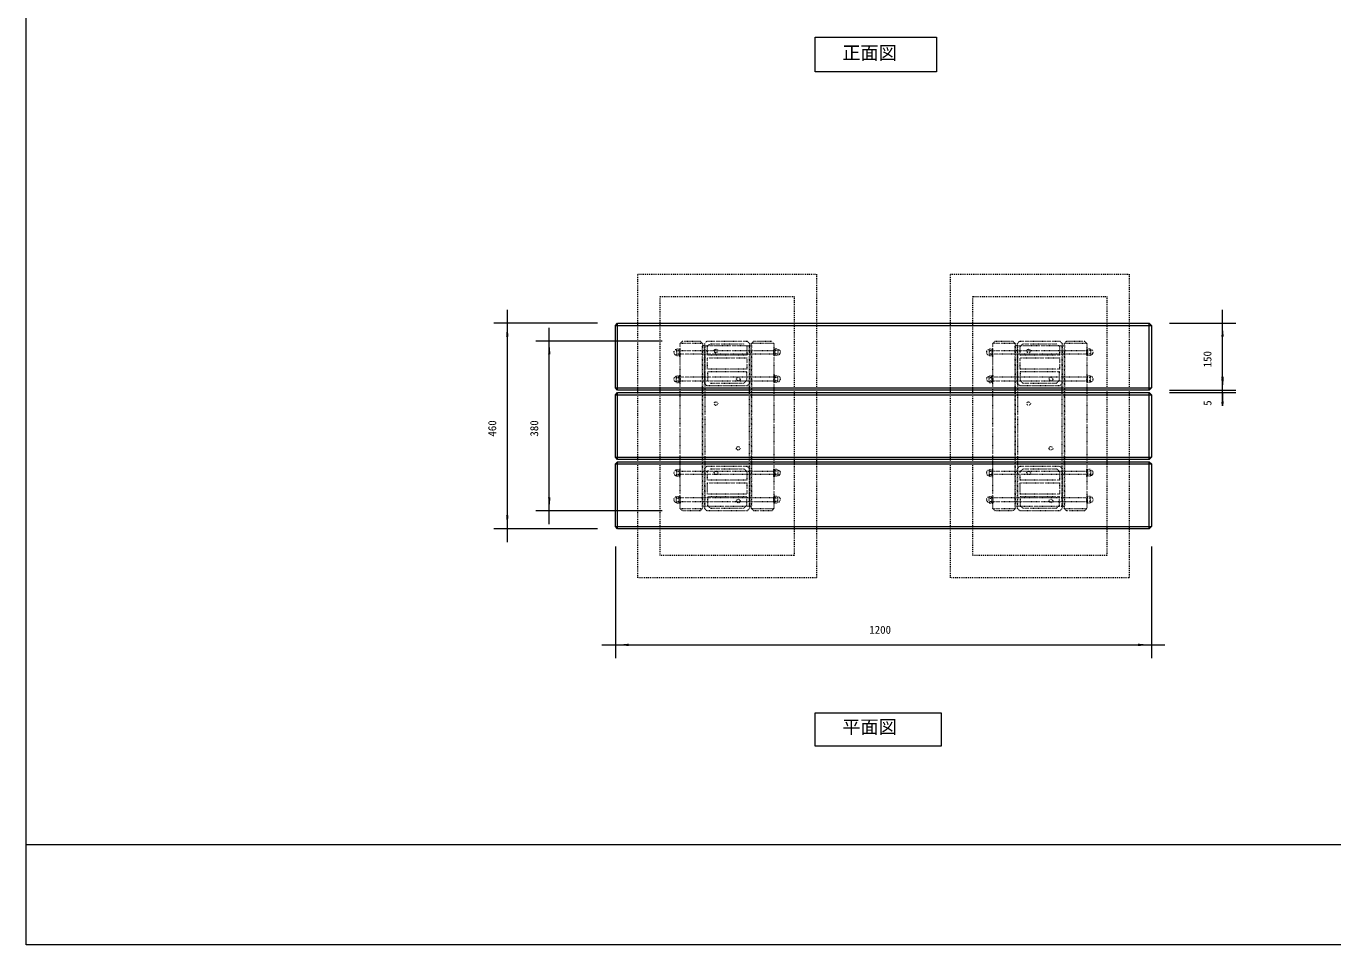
# Model space of a CAD drawing. Units: millimetres, scale not verified. Extents: x -2925 to 2925, y -2062 to 2062.
# Drawn here: x -2925 to 0, y -2062 to -6 of the extents above; entities that cross this region are included whole.
import ezdxf
from ezdxf.enums import TextEntityAlignment as Align

# ---------------------------------------------------------------- set-up
doc = ezdxf.new("R2010")
doc.units = ezdxf.units.MM
doc.header["$LTSCALE"] = 10
doc.linetypes.add('USER1', pattern=[0.416641, 0.208282, -0.208359])
doc.linetypes.add('USER5', pattern=[0.208282, 0.069427, -0.138855])
doc.layers.add('0-1_IMPORTED', color=30, linetype='Continuous', lineweight=18)
doc.styles.add('ＭＳ ゴシック', font='')
doc.styles.get('ＭＳ ゴシック').set_extended_font_data('MS Gothic')

msp = doc.modelspace()

# ---------------------------------------------------------------- linework, layer by layer
at = {"layer": '0-1_IMPORTED', "color": 1}
for p, q in [((-1848, -641), (-1848, -671)), ((-247, -671), (-247, -641)), ((-1646, -671), (-1878, -671)), ((-1848, -671), (-1848, -1131)), ((-366, -671), (-217, -671)), ((-247, -821), (-247, -671)), ((-1754, -711), (-1754, -681)), ((-1501, -711), (-1784, -711)), ((-1754, -1091), (-1754, -711)), ((-247, -821), (-247, -791)), ((-366, -821), (-217, -821)), ((-366, -821), (-217, -821)), ((-366, -826), (-217, -826)), ((-247, -851), (-247, -821)), ((-247, -826), (-247, -821)), ((-247, -856), (-247, -826)), ((-247, -826), (-247, -855.87)), ((-1501, -1091), (-1784, -1091)), ((-1754, -1121), (-1754, -1091)), ((-1646, -1131), (-1878, -1131)), ((-1848, -1131), (-1848, -1161)), ((-1606, -1171), (-1606, -1421)), ((-406, -1171), (-406, -1421)), ((-1636, -1391), (-1606, -1391)), ((-1606, -1391), (-406, -1391)), ((-406, -1391), (-376, -1391))]:
    msp.add_line(p, q, dxfattribs=at)
at = {"layer": '0-1_IMPORTED'}
for p, q in [((-1601, -821), (-1601, -671)), ((-411, -821), (-411, -671)), ((-1606, -676), (-406, -676)), ((-1606, -816), (-406, -816)), ((-1606, -831), (-406, -831)), ((-1601, -976), (-1601, -826)), ((-411, -976), (-411, -826)), ((-1606, -971), (-406, -971)), ((-1606, -986), (-406, -986)), ((-1601, -1131), (-1601, -981)), ((-411, -1131), (-411, -981)), ((-1606, -1126), (-406, -1126)), ((-2925, -1837.5), (2925, -1837.5))]:
    msp.add_line(p, q, dxfattribs=at)
at = {"layer": '0-1_IMPORTED', "linetype": 'USER5'}
for p, q in [((-1469.75, -730.25), (-1469.5, -730.25)), ((-1469.5, -730.25), (-1468.49, -728.5)), ((-1469.5, -730.25), (-1469.5, -741.75)), ((-1468.49, -728.5), (-1464.01, -728.5)), ((-1463, -730.25), (-1464.01, -728.5)), ((-1463, -730.25), (-1463, -741.75)), ((-1461, -716), (-1411, -716)), ((-1406, -721), (-1406, -1081)), ((-1306, -1081), (-1306, -721)), ((-1301, -716), (-1251, -716)), ((-1249, -730.25), (-1247.99, -728.5)), ((-1249, -730.25), (-1249, -741.75)), ((-1243.51, -728.5), (-1247.99, -728.5)), ((-1242.5, -730.25), (-1243.51, -728.5)), ((-1242.25, -730.25), (-1242.5, -730.25)), ((-1242.5, -730.25), (-1242.5, -741.75)), ((-769.75, -730.25), (-769.5, -730.25)), ((-769.5, -730.25), (-768.49, -728.5)), ((-769.5, -730.25), (-769.5, -741.75)), ((-768.49, -728.5), (-764.01, -728.5)), ((-763, -730.25), (-764.01, -728.5)), ((-763, -730.25), (-763, -741.75)), ((-761, -716), (-711, -716)), ((-706, -721), (-706, -1081)), ((-606, -1081), (-606, -721)), ((-601, -716), (-551, -716)), ((-549, -730.25), (-547.99, -728.5)), ((-549, -730.25), (-549, -741.75)), ((-543.51, -728.5), (-547.99, -728.5)), ((-542.5, -730.25), (-543.51, -728.5)), ((-542.25, -730.25), (-542.5, -730.25)), ((-542.5, -730.25), (-542.5, -741.75)), ((-1469.75, -741.75), (-1469.5, -741.75)), ((-1469.5, -732.26), (-1463, -732.26)), ((-1469.5, -739.74), (-1463, -739.74)), ((-1469.5, -741.75), (-1468.49, -743.5)), ((-1468.49, -743.5), (-1464.01, -743.5)), ((-1463, -741.75), (-1464.01, -743.5)), ((-1242.5, -732.26), (-1249, -732.26)), ((-1242.5, -739.74), (-1249, -739.74)), ((-1249, -741.75), (-1247.99, -743.5)), ((-1243.51, -743.5), (-1247.99, -743.5)), ((-1242.5, -741.75), (-1243.51, -743.5)), ((-1242.25, -741.75), (-1242.5, -741.75)), ((-769.75, -741.75), (-769.5, -741.75)), ((-769.5, -732.26), (-763, -732.26)), ((-769.5, -739.74), (-763, -739.74)), ((-769.5, -741.75), (-768.49, -743.5)), ((-768.49, -743.5), (-764.01, -743.5)), ((-763, -741.75), (-764.01, -743.5)), ((-542.5, -732.26), (-549, -732.26)), ((-542.5, -739.74), (-549, -739.74)), ((-549, -741.75), (-547.99, -743.5)), ((-543.51, -743.5), (-547.99, -743.5)), ((-542.5, -741.75), (-543.51, -743.5)), ((-542.25, -741.75), (-542.5, -741.75)), ((-1469.5, -790.25), (-1468.49, -788.5)), ((-1468.49, -788.5), (-1464.01, -788.5)), ((-1463, -790.25), (-1464.01, -788.5)), ((-1249, -790.25), (-1247.99, -788.5)), ((-1243.51, -788.5), (-1247.99, -788.5)), ((-1242.5, -790.25), (-1243.51, -788.5)), ((-769.5, -790.25), (-768.49, -788.5)), ((-768.49, -788.5), (-764.01, -788.5)), ((-763, -790.25), (-764.01, -788.5)), ((-549, -790.25), (-547.99, -788.5)), ((-543.51, -788.5), (-547.99, -788.5)), ((-542.5, -790.25), (-543.51, -788.5)), ((-1469.75, -790.25), (-1469.5, -790.25)), ((-1469.75, -801.75), (-1469.5, -801.75)), ((-1469.5, -801.75), (-1469.5, -790.25)), ((-1469.5, -792.26), (-1463, -792.26)), ((-1469.5, -799.74), (-1463, -799.74)), ((-1469.5, -801.75), (-1468.49, -803.5)), ((-1468.49, -803.5), (-1464.01, -803.5)), ((-1463, -801.75), (-1464.01, -803.5)), ((-1463, -801.75), (-1463, -790.25)), ((-1249, -801.75), (-1249, -790.25)), ((-1242.5, -792.26), (-1249, -792.26)), ((-1242.5, -799.74), (-1249, -799.74)), ((-1249, -801.75), (-1247.99, -803.5)), ((-1243.51, -803.5), (-1247.99, -803.5)), ((-1242.5, -801.75), (-1243.51, -803.5)), ((-1242.25, -790.25), (-1242.5, -790.25)), ((-1242.5, -801.75), (-1242.5, -790.25)), ((-1242.25, -801.75), (-1242.5, -801.75)), ((-769.75, -790.25), (-769.5, -790.25)), ((-769.75, -801.75), (-769.5, -801.75)), ((-769.5, -801.75), (-769.5, -790.25)), ((-769.5, -792.26), (-763, -792.26)), ((-769.5, -799.74), (-763, -799.74)), ((-769.5, -801.75), (-768.49, -803.5)), ((-768.49, -803.5), (-764.01, -803.5)), ((-763, -801.75), (-764.01, -803.5)), ((-763, -801.75), (-763, -790.25)), ((-549, -801.75), (-549, -790.25)), ((-542.5, -792.26), (-549, -792.26)), ((-542.5, -799.74), (-549, -799.74)), ((-549, -801.75), (-547.99, -803.5)), ((-543.51, -803.5), (-547.99, -803.5)), ((-542.5, -801.75), (-543.51, -803.5)), ((-542.25, -790.25), (-542.5, -790.25)), ((-542.5, -801.75), (-542.5, -790.25)), ((-542.25, -801.75), (-542.5, -801.75)), ((-1469.75, -1000.25), (-1469.5, -1000.25)), ((-1469.75, -1011.75), (-1469.5, -1011.75)), ((-1469.5, -1000.25), (-1468.49, -998.5)), ((-1469.5, -1000.25), (-1469.5, -1011.75)), ((-1469.5, -1002.26), (-1463, -1002.26)), ((-1469.5, -1009.74), (-1463, -1009.74)), ((-1469.5, -1011.75), (-1468.49, -1013.5)), ((-1468.49, -998.5), (-1464.01, -998.5)), ((-1468.49, -1013.5), (-1464.01, -1013.5)), ((-1463, -1000.25), (-1464.01, -998.5)), ((-1463, -1011.75), (-1464.01, -1013.5)), ((-1463, -1000.25), (-1463, -1011.75)), ((-1249, -1000.25), (-1247.99, -998.5)), ((-1249, -1000.25), (-1249, -1011.75)), ((-1242.5, -1002.26), (-1249, -1002.26)), ((-1242.5, -1009.74), (-1249, -1009.74)), ((-1249, -1011.75), (-1247.99, -1013.5)), ((-1243.51, -998.5), (-1247.99, -998.5)), ((-1243.51, -1013.5), (-1247.99, -1013.5)), ((-1242.5, -1000.25), (-1243.51, -998.5)), ((-1242.5, -1011.75), (-1243.51, -1013.5)), ((-1242.25, -1000.25), (-1242.5, -1000.25)), ((-1242.5, -1000.25), (-1242.5, -1011.75)), ((-1242.25, -1011.75), (-1242.5, -1011.75)), ((-769.75, -1000.25), (-769.5, -1000.25)), ((-769.75, -1011.75), (-769.5, -1011.75)), ((-769.5, -1000.25), (-768.49, -998.5)), ((-769.5, -1000.25), (-769.5, -1011.75)), ((-769.5, -1002.26), (-763, -1002.26)), ((-769.5, -1009.74), (-763, -1009.74)), ((-769.5, -1011.75), (-768.49, -1013.5)), ((-768.49, -998.5), (-764.01, -998.5)), ((-768.49, -1013.5), (-764.01, -1013.5)), ((-763, -1000.25), (-764.01, -998.5)), ((-763, -1011.75), (-764.01, -1013.5)), ((-763, -1000.25), (-763, -1011.75)), ((-549, -1000.25), (-547.99, -998.5)), ((-549, -1000.25), (-549, -1011.75)), ((-542.5, -1002.26), (-549, -1002.26)), ((-542.5, -1009.74), (-549, -1009.74)), ((-549, -1011.75), (-547.99, -1013.5)), ((-543.51, -998.5), (-547.99, -998.5)), ((-543.51, -1013.5), (-547.99, -1013.5)), ((-542.5, -1000.25), (-543.51, -998.5)), ((-542.5, -1011.75), (-543.51, -1013.5)), ((-542.25, -1000.25), (-542.5, -1000.25)), ((-542.5, -1000.25), (-542.5, -1011.75)), ((-542.25, -1011.75), (-542.5, -1011.75)), ((-1469.75, -1060.25), (-1469.5, -1060.25)), ((-1469.75, -1071.75), (-1469.5, -1071.75)), ((-1469.5, -1060.25), (-1468.49, -1058.5)), ((-1469.5, -1071.75), (-1469.5, -1060.25)), ((-1469.5, -1062.26), (-1463, -1062.26)), ((-1469.5, -1069.74), (-1463, -1069.74)), ((-1469.5, -1071.75), (-1468.49, -1073.5)), ((-1468.49, -1058.5), (-1464.01, -1058.5)), ((-1468.49, -1073.5), (-1464.01, -1073.5)), ((-1463, -1060.25), (-1464.01, -1058.5)), ((-1463, -1071.75), (-1464.01, -1073.5)), ((-1463, -1071.75), (-1463, -1060.25)), ((-1249, -1060.25), (-1247.99, -1058.5)), ((-1249, -1071.75), (-1249, -1060.25)), ((-1242.5, -1062.26), (-1249, -1062.26)), ((-1242.5, -1069.74), (-1249, -1069.74)), ((-1249, -1071.75), (-1247.99, -1073.5)), ((-1243.51, -1058.5), (-1247.99, -1058.5)), ((-1243.51, -1073.5), (-1247.99, -1073.5)), ((-1242.5, -1060.25), (-1243.51, -1058.5)), ((-1242.5, -1071.75), (-1243.51, -1073.5)), ((-1242.25, -1060.25), (-1242.5, -1060.25)), ((-1242.5, -1071.75), (-1242.5, -1060.25)), ((-1242.25, -1071.75), (-1242.5, -1071.75)), ((-769.75, -1060.25), (-769.5, -1060.25)), ((-769.75, -1071.75), (-769.5, -1071.75)), ((-769.5, -1060.25), (-768.49, -1058.5)), ((-769.5, -1071.75), (-769.5, -1060.25)), ((-769.5, -1062.26), (-763, -1062.26)), ((-769.5, -1069.74), (-763, -1069.74)), ((-769.5, -1071.75), (-768.49, -1073.5)), ((-768.49, -1058.5), (-764.01, -1058.5)), ((-768.49, -1073.5), (-764.01, -1073.5)), ((-763, -1060.25), (-764.01, -1058.5)), ((-763, -1071.75), (-764.01, -1073.5)), ((-763, -1071.75), (-763, -1060.25)), ((-549, -1060.25), (-547.99, -1058.5)), ((-549, -1071.75), (-549, -1060.25)), ((-542.5, -1062.26), (-549, -1062.26)), ((-542.5, -1069.74), (-549, -1069.74)), ((-549, -1071.75), (-547.99, -1073.5)), ((-543.51, -1058.5), (-547.99, -1058.5)), ((-543.51, -1073.5), (-547.99, -1073.5)), ((-542.5, -1060.25), (-543.51, -1058.5)), ((-542.5, -1071.75), (-543.51, -1073.5)), ((-542.25, -1060.25), (-542.5, -1060.25)), ((-542.5, -1071.75), (-542.5, -1060.25)), ((-542.25, -1071.75), (-542.5, -1071.75)), ((-1461, -1086), (-1411, -1086)), ((-1301, -1086), (-1251, -1086)), ((-761, -1086), (-711, -1086)), ((-601, -1086), (-551, -1086))]:
    msp.add_line(p, q, dxfattribs=at)
at = {"layer": '0-1_IMPORTED'}
for points in [[(-2925, 2062.5), (2925, 2062.5), (2925, -2062.5), (-2925, -2062.5)], [(-1158.5, -31), (-887, -31), (-887, -108), (-1158.5, -108)], [(-1601, -671), (-411, -671), (-406, -676), (-406, -816), (-411, -821), (-1601, -821), (-1606, -816), (-1606, -676)], [(-1601, -826), (-411, -826), (-406, -831), (-406, -971), (-411, -976), (-1601, -976), (-1606, -971), (-1606, -831)], [(-1601, -981), (-411, -981), (-406, -986), (-406, -1126), (-411, -1131), (-1601, -1131), (-1606, -1126), (-1606, -986)], [(-1158.5, -1543.05), (-877, -1543.05), (-877, -1618), (-1158.5, -1618)]]:
    msp.add_lwpolyline(points, close=True, dxfattribs=at)
at = {"layer": '0-1_IMPORTED', "linetype": 'USER1'}
for points in [[(-1556, -561), (-1156, -561), (-1156, -1241), (-1556, -1241)], [(-856, -561), (-456, -561), (-456, -1241), (-856, -1241)], [(-1506, -611), (-1206, -611), (-1206, -1191), (-1506, -1191)], [(-806, -611), (-506, -611), (-506, -1191), (-806, -1191)]]:
    msp.add_lwpolyline(points, close=True, dxfattribs=at)
at = {"layer": '0-1_IMPORTED', "linetype": 'USER5'}
for points in [[(-1461, -728), (-1463, -728), (-1463, -744), (-1461, -744)], [(-1456, -711), (-1416, -711), (-1411, -716), (-1411, -1086), (-1416, -1091), (-1456, -1091), (-1461, -1086), (-1461, -716)], [(-1411, -721), (-1301, -721), (-1301, -1081), (-1411, -1081)], [(-1401, -711), (-1311, -711), (-1306, -716), (-1306, -806), (-1311, -811), (-1401, -811), (-1406, -806), (-1406, -716)], [(-1312, -723), (-1312, -742.3), (-1400, -742.3), (-1400, -723), (-1394, -717), (-1318, -717)], [(-1296, -711), (-1256, -711), (-1251, -716), (-1251, -1086), (-1256, -1091), (-1296, -1091), (-1301, -1086), (-1301, -716)], [(-1251, -728), (-1249, -728), (-1249, -744), (-1251, -744)], [(-761, -728), (-763, -728), (-763, -744), (-761, -744)], [(-756, -711), (-716, -711), (-711, -716), (-711, -1086), (-716, -1091), (-756, -1091), (-761, -1086), (-761, -716)], [(-711, -721), (-601, -721), (-601, -1081), (-711, -1081)], [(-701, -711), (-611, -711), (-606, -716), (-606, -806), (-611, -811), (-701, -811), (-706, -806), (-706, -716)], [(-612, -723), (-612, -742.3), (-700, -742.3), (-700, -723), (-694, -717), (-618, -717)], [(-596, -711), (-556, -711), (-551, -716), (-551, -1086), (-556, -1091), (-596, -1091), (-601, -1086), (-601, -716)], [(-551, -728), (-549, -728), (-549, -744), (-551, -744)], [(-1461, -732), (-1251, -732), (-1251, -740), (-1461, -740)], [(-1312, -748.3), (-1312, -773.7), (-1400, -773.7), (-1400, -748.3)], [(-761, -732), (-551, -732), (-551, -740), (-761, -740)], [(-612, -748.3), (-612, -773.7), (-700, -773.7), (-700, -748.3)], [(-1461, -804), (-1463, -804), (-1463, -788), (-1461, -788)], [(-1312, -799), (-1312, -779.7), (-1400, -779.7), (-1400, -799), (-1394, -805), (-1318, -805)], [(-1251, -804), (-1249, -804), (-1249, -788), (-1251, -788)], [(-761, -804), (-763, -804), (-763, -788), (-761, -788)], [(-612, -799), (-612, -779.7), (-700, -779.7), (-700, -799), (-694, -805), (-618, -805)], [(-551, -804), (-549, -804), (-549, -788), (-551, -788)], [(-1461, -800), (-1251, -800), (-1251, -792), (-1461, -792)], [(-761, -800), (-551, -800), (-551, -792), (-761, -792)], [(-1401, -991), (-1311, -991), (-1306, -996), (-1306, -1086), (-1311, -1091), (-1401, -1091), (-1406, -1086), (-1406, -996)], [(-701, -991), (-611, -991), (-606, -996), (-606, -1086), (-611, -1091), (-701, -1091), (-706, -1086), (-706, -996)], [(-1461, -998), (-1463, -998), (-1463, -1014), (-1461, -1014)], [(-1461, -1002), (-1251, -1002), (-1251, -1010), (-1461, -1010)], [(-1312, -1003), (-1312, -1022.3), (-1400, -1022.3), (-1400, -1003), (-1394, -997), (-1318, -997)], [(-1251, -998), (-1249, -998), (-1249, -1014), (-1251, -1014)], [(-761, -998), (-763, -998), (-763, -1014), (-761, -1014)], [(-761, -1002), (-551, -1002), (-551, -1010), (-761, -1010)], [(-612, -1003), (-612, -1022.3), (-700, -1022.3), (-700, -1003), (-694, -997), (-618, -997)], [(-551, -998), (-549, -998), (-549, -1014), (-551, -1014)], [(-1312, -1028.3), (-1312, -1053.7), (-1400, -1053.7), (-1400, -1028.3)], [(-612, -1028.3), (-612, -1053.7), (-700, -1053.7), (-700, -1028.3)], [(-1461, -1074), (-1463, -1074), (-1463, -1058), (-1461, -1058)], [(-1461, -1070), (-1251, -1070), (-1251, -1062), (-1461, -1062)], [(-1312, -1079), (-1312, -1059.7), (-1400, -1059.7), (-1400, -1079), (-1394, -1085), (-1318, -1085)], [(-1251, -1074), (-1249, -1074), (-1249, -1058), (-1251, -1058)], [(-761, -1074), (-763, -1074), (-763, -1058), (-761, -1058)], [(-761, -1070), (-551, -1070), (-551, -1062), (-761, -1062)], [(-612, -1079), (-612, -1059.7), (-700, -1059.7), (-700, -1079), (-694, -1085), (-618, -1085)], [(-551, -1074), (-549, -1074), (-549, -1058), (-551, -1058)]]:
    msp.add_lwpolyline(points, close=True, dxfattribs=at)
for centre in [(-1381, -733), (-681, -733), (-1331, -796), (-631, -796), (-1381, -851), (-681, -851), (-1331, -951), (-631, -951), (-1381, -1006), (-681, -1006), (-1331, -1069), (-631, -1069)]:
    msp.add_circle(centre, 4, dxfattribs=at)
for centre, start, end in [((-1469.75, -736), 90, 270), ((-1242.25, -736), 270, 90), ((-769.75, -736), 90, 270), ((-542.25, -736), 270, 90), ((-1469.75, -796), 90, 270), ((-1242.25, -796), 270, 90), ((-769.75, -796), 90, 270), ((-542.25, -796), 270, 90), ((-1469.75, -1006), 90, 270), ((-1242.25, -1006), 270, 90), ((-769.75, -1006), 90, 270), ((-542.25, -1006), 270, 90), ((-1469.75, -1066), 90, 270), ((-1242.25, -1066), 270, 90), ((-769.75, -1066), 90, 270), ((-542.25, -1066), 270, 90)]:
    msp.add_arc(centre, 5.75, start, end, dxfattribs=at)
at = {"layer": '0-1_IMPORTED', "color": 1}
for points in [[(-1848, -671), (-1845.38, -701), (-1850.62, -701)], [(-247, -671), (-244.38, -701), (-249.62, -701)], [(-1754, -711), (-1751.38, -741), (-1756.62, -741)], [(-247, -821), (-249.62, -791), (-244.38, -791)], [(-247, -826), (-249.62, -796), (-244.38, -796)], [(-247, -821), (-244.38, -851), (-249.62, -851)], [(-1754, -1091), (-1756.62, -1061), (-1751.38, -1061)], [(-1848, -1131), (-1850.62, -1101), (-1845.38, -1101)], [(-1606, -1391), (-1576, -1388.38), (-1576, -1393.62)], [(-406, -1391), (-436, -1393.62), (-436, -1388.38)]]:
    msp.add_solid(points, dxfattribs=at)

# ---------------------------------------------------------------- texts
at = {"layer": '0-1_IMPORTED', "color": 7, "style": 'ＭＳ ゴシック'}
for s, height, p in [('正面図', 29.85, (-1098.2, -89.51)), ('1200', 17.91, (-1037.75, -1371.55)), ('平面図', 29.85, (-1098.2, -1598.53))]:
    msp.add_text(s, height=height, dxfattribs=at).set_placement(p, align=Align.BOTTOM_LEFT)
for s, p in [('150', (-266.45, -769.81)), ('5', (-266.45, -855.87)), ('460', (-1867.45, -924.81)), ('380', (-1773.45, -924.81))]:
    msp.add_text(s, height=17.91, rotation=90, dxfattribs=at).set_placement(p, align=Align.BOTTOM_LEFT)

doc.saveas('drawing.dxf')
